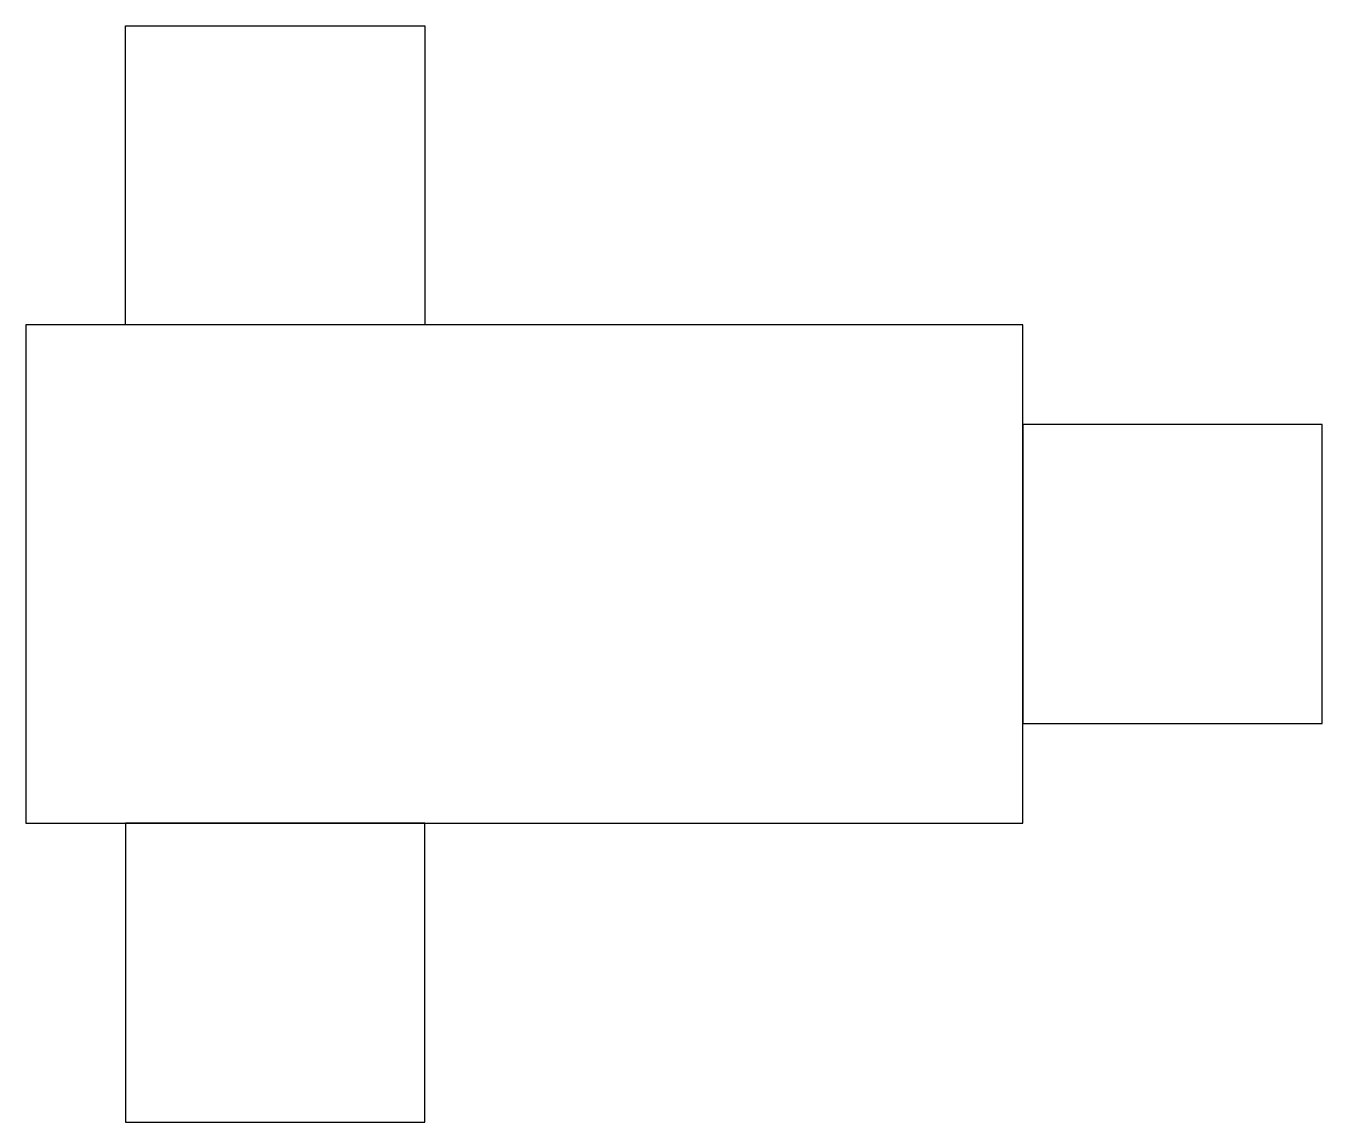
# Model space of a CAD drawing. Header units: millimetres. Extents: x -2915.999 to -2915.869, y 3751.058 to 3751.168.
import ezdxf

# ---------------------------------------------------------------- set-up
doc = ezdxf.new("R2010")
doc.units = ezdxf.units.MM
doc.layers.add('Ele_conduletes', color=2, linetype='Continuous')

msp = doc.modelspace()

# ---------------------------------------------------------------- linework, layer by layer
at = {"layer": 'Ele_conduletes'}
for points in [[(-2915.98946, 3751.13755), (-2915.98946, 3751.16755), (-2915.95946, 3751.16755), (-2915.95946, 3751.13755)], [(-2915.99946, 3751.08755), (-2915.89946, 3751.08755), (-2915.89946, 3751.13755), (-2915.99946, 3751.13755)], [(-2915.89946, 3751.09755), (-2915.86946, 3751.09755), (-2915.86946, 3751.12755), (-2915.89946, 3751.12755)], [(-2915.98946, 3751.08755), (-2915.98946, 3751.05755), (-2915.95946, 3751.05755), (-2915.95946, 3751.08755)]]:
    msp.add_lwpolyline(points, close=True, dxfattribs=at)

doc.saveas('drawing.dxf')
